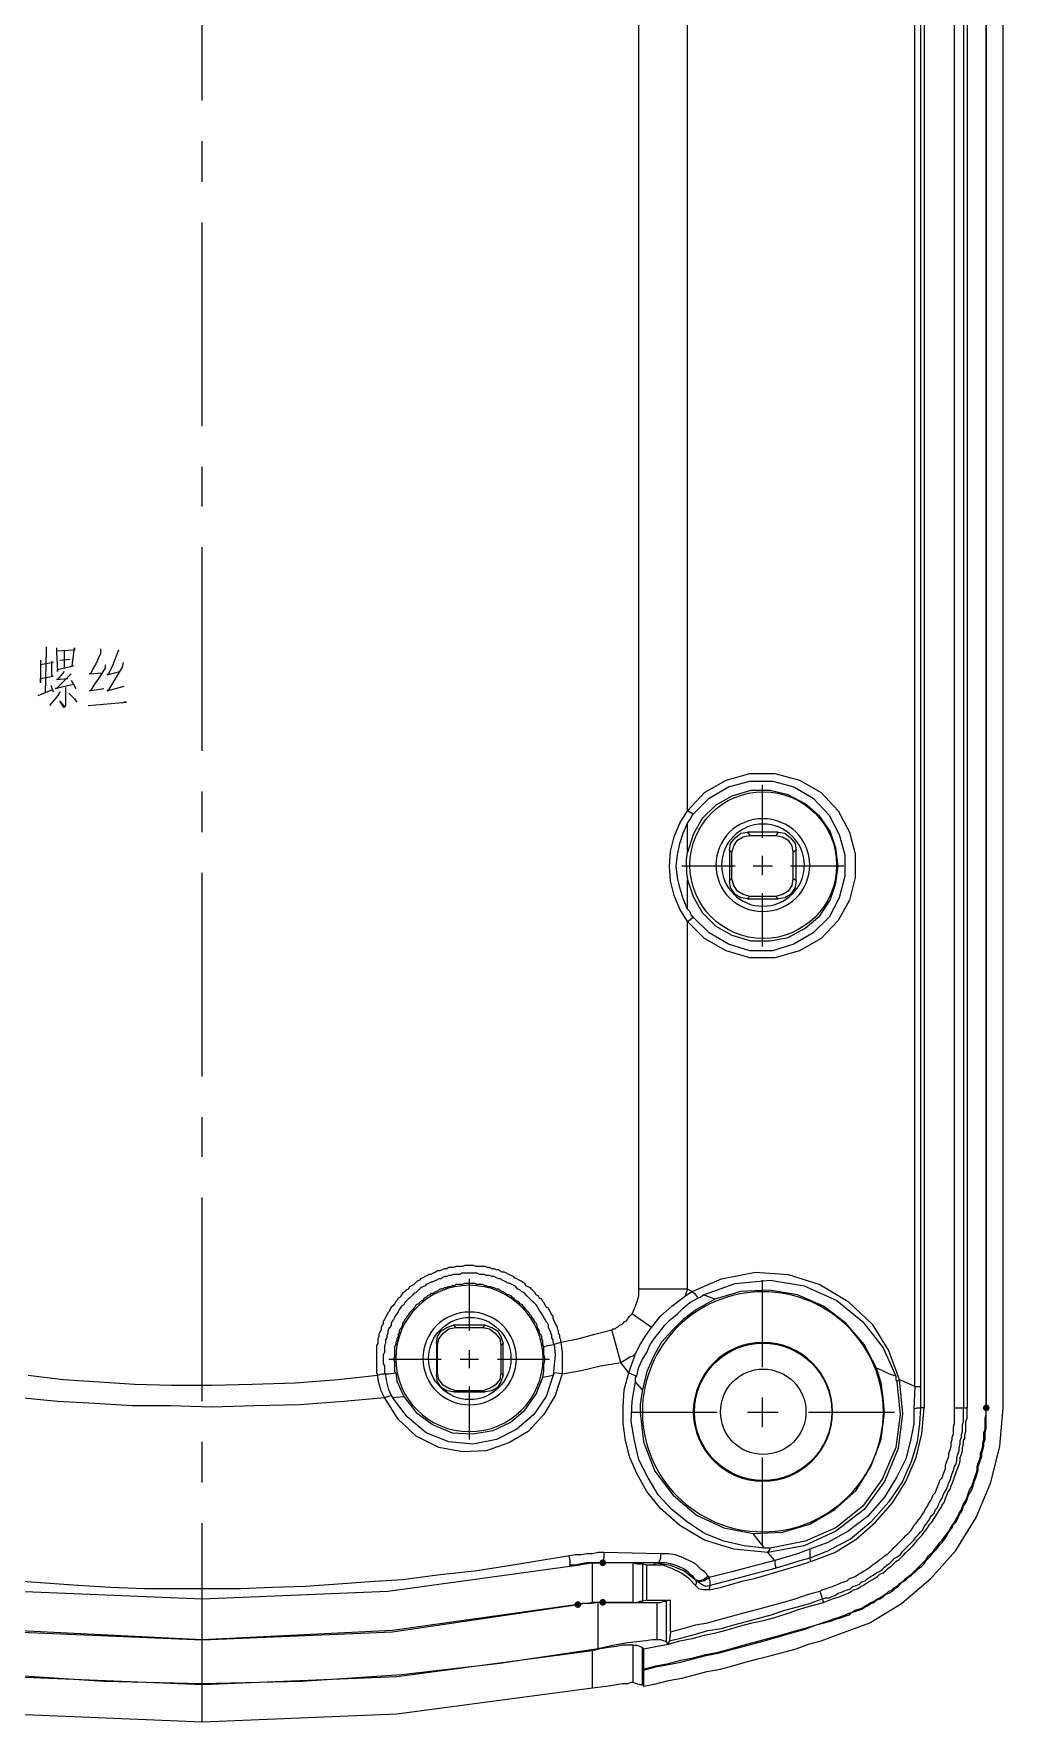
# Model space of a CAD drawing. Header units: millimetres. Extents: x 9 to 367, y 9 to 251.
# Drawn here: x 328.8 to 365.1, y 105.3 to 168.5 of the extents above; entities that cross this region are included whole.
import ezdxf

# ---------------------------------------------------------------- set-up
doc = ezdxf.new("R2010")
doc.units = ezdxf.units.MM
doc.layers.add('图层 1', color=7, linetype='Continuous')

msp = doc.modelspace()

# ---------------------------------------------------------------- hatches: boundary and pattern name
at = {"layer": '图层 1'}
h = msp.add_hatch(color=7, dxfattribs=at)
edge = h.paths.add_edge_path()
edge.add_arc((364.490071, 117.051596), 0.12506, 0, 360)
h = msp.add_hatch(color=7, dxfattribs=at)
edge = h.paths.add_edge_path()
edge.add_arc((350.138824, 111.252141), 0.12506, 0, 360)
h = msp.add_hatch(color=7, dxfattribs=at)
edge = h.paths.add_edge_path()
edge.add_arc((349.207631, 109.685631), 0.12506, 0, 360)
h = msp.add_hatch(color=7, dxfattribs=at)
edge = h.paths.add_edge_path()
edge.add_arc((350.138824, 109.770404), 0.12506, 0, 360)

# ---------------------------------------------------------------- linework, layer by layer
at = {"layer": '图层 1', "color": 7, "lineweight": 25}
for points in [[(362.161526, 222.503894), (362.161526, 117.051561)], [(363.304596, 117.051596), (363.304596, 222.503929)], [(363.643263, 222.503894), (363.643263, 117.051561)], [(363.770404, 222.503894), (363.770404, 117.051561)], [(364.490071, 117.051596), (364.490071, 222.503929)], [(364.490071, 222.503894), (364.490071, 117.051561)], [(365.125, 117.051596), (365.125, 222.503929)], [(361.822859, 117.856035), (361.822859, 221.742035)], [(362.034737, 221.742035), (362.034737, 117.856035)], [(351.493808, 121.496808), (351.493808, 218.059141)], [(353.313824, 139.403737), (353.313824, 200.152071)], [(353.313824, 139.403737), (353.949176, 140.081071), (354.753157, 140.546737), (355.64251, 140.800737), (356.57349, 140.800737), (357.505176, 140.546737), (358.309157, 140.081071), (358.944157, 139.403737), (359.36749, 138.599404), (359.57951, 137.795071), (359.57951, 136.906071), (359.36749, 136.059404), (358.944157, 135.297404), (358.309157, 134.620071)], [(353.525702, 139.276596), (354.118369, 139.869263), (354.838035, 140.292596), (355.642369, 140.504263), (356.488682, 140.504263), (357.293369, 140.292596), (358.013035, 139.869263), (358.605349, 139.234263), (358.986349, 138.514596), (359.198369, 137.752596), (359.198369, 136.948263), (358.986349, 136.143929), (358.605349, 135.424263), (358.013035, 134.831596)], [(358.944157, 137.329263), (358.859843, 138.006596), (358.647824, 138.641596), (358.266824, 139.191929), (357.716843, 139.657596), (357.081843, 139.996263), (356.40451, 140.165596), (355.684843, 140.165596), (354.965176, 139.953929), (354.372157, 139.615263), (353.86451, 139.107263), (353.525843, 138.514596), (353.313824, 137.837263)], [(353.313824, 135.254965), (353.01749, 135.720631), (352.806176, 136.228631), (352.678824, 136.778965), (352.63649, 137.329298), (352.678824, 137.879631), (352.806176, 138.429965), (353.01749, 138.937965), (353.313824, 139.403631)], [(353.525702, 139.276596), (353.313682, 139.403596)], [(353.313824, 138.937929), (353.39849, 139.064929), (353.440824, 139.149596), (353.525843, 139.276596)], [(353.313824, 135.720561), (353.144843, 136.101561), (353.01749, 136.524894), (352.932824, 136.905894), (352.890843, 137.329227), (352.932824, 137.752561), (353.01749, 138.175894), (353.144843, 138.556894), (353.313824, 138.937894)], [(353.313824, 137.837227), (353.313824, 138.937894)], [(354.880333, 137.922), (354.922667, 138.176), (355.092, 138.387667), (355.303667, 138.557), (355.557667, 138.599333)], [(354.965071, 137.837227), (355.049384, 138.091228), (355.176737, 138.302894), (355.388404, 138.429894), (355.642404, 138.472228)], [(355.557631, 138.599298), (355.642298, 138.472298)], [(356.700702, 138.599298), (355.557702, 138.599298)], [(355.642369, 138.472333), (356.616035, 138.472333)], [(356.615965, 138.472333), (356.869965, 138.43), (357.081631, 138.303), (357.208631, 138.091333), (357.250965, 137.837333)], [(356.700702, 138.599298), (356.616035, 138.472298)], [(356.700702, 138.599298), (356.954702, 138.556965), (357.166016, 138.387631), (357.335702, 138.175965), (357.378035, 137.921965)], [(353.271808, 137.329263), (353.271808, 137.583263), (353.313788, 137.837263)], [(354.880333, 137.922), (354.880333, 136.779)], [(354.880333, 137.922), (354.965, 137.837333)], [(354.965071, 136.863667), (354.965071, 137.837333)], [(357.250894, 137.837227), (357.250894, 136.863561)], [(357.378, 137.922), (357.251, 137.837333)], [(357.378, 136.778894), (357.378, 137.921894)], [(353.271808, 137.329263), (353.271808, 137.075263), (353.313788, 136.821263)], [(353.313824, 136.821263), (353.525843, 136.186263), (353.86451, 135.593596), (354.372157, 135.085596), (354.965176, 134.746929), (355.684843, 134.535263), (356.40451, 134.535263), (357.081843, 134.662263), (357.71649, 135.000929), (358.266824, 135.466596), (358.647824, 136.059263), (358.859843, 136.694263), (358.944157, 137.329263)], [(353.313824, 135.720561), (353.313824, 136.821227)], [(355.557631, 136.101596), (355.303631, 136.143929), (355.091965, 136.270929), (354.922631, 136.524929), (354.880298, 136.778929)], [(354.880333, 136.778894), (354.965, 136.863561)], [(355.642369, 136.186333), (355.388369, 136.271), (355.176702, 136.398), (355.049349, 136.609667), (354.965035, 136.863667)], [(357.250894, 136.863667), (357.208561, 136.609667), (357.081914, 136.398), (356.869894, 136.271), (356.615894, 136.186333)], [(357.378, 136.778894), (357.335667, 136.524894), (357.165981, 136.270894), (356.954667, 136.143894), (356.700667, 136.101561)], [(357.378, 136.778894), (357.251, 136.863561)], [(355.557631, 136.101596), (355.642298, 136.186263)], [(355.557631, 136.101596), (356.700631, 136.101596)], [(356.615965, 136.186333), (355.642298, 136.186333)], [(356.700702, 136.101596), (356.616035, 136.186263)], [(353.525702, 135.424298), (353.441035, 135.508965), (353.398702, 135.635965), (353.313682, 135.720631)], [(353.313824, 135.254965), (353.525843, 135.424298)], [(358.012929, 134.831737), (357.293263, 134.408404), (356.488929, 134.154404), (355.642263, 134.154404), (354.837929, 134.408404), (354.118263, 134.831737), (353.525596, 135.424404)], [(353.313824, 121.496808), (353.313824, 135.255141)], [(358.309227, 134.620035), (357.505247, 134.154369), (356.573561, 133.900369), (355.642227, 133.900369), (354.753227, 134.154369), (353.949247, 134.620035), (353.313894, 135.255035)], [(348.572702, 119.506929), (348.572702, 119.591596), (348.530369, 119.676263), (348.530369, 119.761282), (348.488035, 119.845596), (348.488035, 119.930263), (348.445702, 120.014929), (348.445702, 120.057616), (348.403369, 120.141929), (348.360683, 120.226596), (348.318702, 120.311263), (348.276369, 120.396282), (348.276369, 120.480596), (348.234035, 120.522929), (348.191702, 120.607596), (348.149369, 120.692263), (348.107035, 120.777282), (348.022016, 120.819616), (347.980035, 120.903929), (347.937702, 120.988596), (347.895369, 121.030929), (347.853035, 121.115949), (347.768369, 121.158282), (347.726035, 121.242596), (347.641016, 121.284929), (347.599035, 121.369596), (347.556702, 121.411929), (347.472035, 121.496949), (347.429702, 121.538929), (347.345035, 121.581263), (347.260369, 121.623596), (347.218035, 121.708263), (347.133369, 121.750596), (347.091035, 121.792929), (347.006369, 121.835616), (346.921702, 121.877949), (346.837035, 121.919929), (346.794702, 121.962263), (346.710035, 122.004596), (346.625016, 122.046929), (346.540702, 122.089263), (346.456035, 122.131596), (346.371369, 122.131596), (346.286702, 122.174282), (346.244016, 122.216616), (346.159702, 122.216616), (346.075035, 122.258596), (345.990369, 122.258596), (345.905349, 122.300929), (345.821035, 122.300929), (345.736369, 122.343263), (345.651702, 122.343263), (345.566683, 122.343263), (345.482369, 122.343263), (345.397702, 122.343263), (345.313035, 122.385596), (345.228369, 122.385596), (345.143702, 122.385596), (345.059035, 122.385596), (344.974369, 122.385596), (344.889702, 122.343263), (344.805035, 122.343263), (344.720369, 122.343263), (344.635702, 122.343263), (344.551035, 122.300929), (344.466016, 122.300929), (344.381702, 122.300929), (344.297035, 122.258596), (344.212369, 122.258596), (344.127349, 122.216616), (344.043035, 122.174282), (343.958369, 122.174282), (343.873702, 122.131596), (343.788682, 122.089263), (343.704369, 122.046929), (343.619702, 122.046929), (343.577369, 122.004596), (343.492702, 121.962263), (343.407682, 121.919929), (343.323369, 121.877949), (343.281035, 121.835616), (343.196369, 121.792929), (343.111702, 121.708263), (343.069016, 121.665929), (342.984702, 121.623596), (342.900035, 121.581263), (342.857702, 121.496949), (342.773035, 121.454616), (342.730349, 121.411929), (342.646035, 121.327263), (342.603702, 121.284929), (342.561369, 121.200263), (342.476702, 121.158282), (342.434369, 121.073263), (342.391683, 121.030929), (342.349349, 120.946263), (342.265035, 120.861596), (342.222702, 120.819616), (342.180369, 120.734596), (342.138035, 120.649929), (342.095702, 120.607596), (342.053369, 120.522929), (342.010682, 120.438616), (341.968702, 120.353596), (341.926369, 120.268929), (341.926369, 120.184263), (341.884035, 120.141929), (341.841702, 120.057616), (341.841702, 119.972596), (341.799369, 119.887929), (341.757035, 119.803263), (341.757035, 119.718949), (341.714702, 119.633929), (341.714702, 119.549263), (341.714702, 119.464596), (341.672016, 119.380282), (341.672016, 119.295263), (341.672016, 119.210596), (341.672016, 119.125929), (341.672016, 119.041616), (341.672016, 118.956596), (341.672016, 118.871929), (341.672016, 118.787263), (341.672016, 118.702949), (341.672016, 118.617929), (341.672016, 118.533263), (341.672016, 118.448596), (341.672016, 118.363929), (341.714702, 118.279616)], [(348.318808, 119.422157), (348.276474, 119.506824), (348.276474, 119.59149), (348.234141, 119.67651), (348.234141, 119.761176), (348.191808, 119.84549), (348.191808, 119.887824), (348.149474, 119.972843), (348.106788, 120.05751), (348.106788, 120.141824), (348.064455, 120.22649), (348.022122, 120.268824), (347.980141, 120.353843), (347.937808, 120.43851), (347.895474, 120.522824), (347.853141, 120.565157), (347.810808, 120.649824), (347.768122, 120.69251), (347.725788, 120.777176), (347.683455, 120.86149), (347.641122, 120.903824), (347.556808, 120.98849), (347.514474, 121.031176), (347.472141, 121.07351), (347.387122, 121.158176), (347.344788, 121.200157), (347.302455, 121.24249), (347.218141, 121.327157), (347.175808, 121.369843), (347.091141, 121.412176), (347.048455, 121.45451), (346.963788, 121.496843), (346.879474, 121.581157), (346.837141, 121.62349), (346.752474, 121.665824), (346.667455, 121.708157), (346.625122, 121.708157), (346.540808, 121.750843), (346.456141, 121.793176), (346.371122, 121.83551), (346.328788, 121.877843), (346.244122, 121.877843), (346.159808, 121.919824), (346.075141, 121.962157), (345.990122, 121.962157), (345.905455, 122.00449), (345.863474, 122.00449), (345.778808, 122.00449), (345.694141, 122.046824), (345.609122, 122.046824), (345.524455, 122.046824), (345.440141, 122.08951), (345.355474, 122.08951), (345.270455, 122.08951), (345.185788, 122.08951), (345.101474, 122.08951), (345.016808, 122.08951), (344.931788, 122.08951), (344.847122, 122.08951), (344.805141, 122.046824), (344.720474, 122.046824), (344.635808, 122.046824), (344.550788, 122.046824), (344.466122, 122.00449), (344.381808, 122.00449), (344.297141, 121.962157), (344.212122, 121.962157), (344.127455, 121.919824), (344.085474, 121.877843), (344.000808, 121.877843), (343.916141, 121.83551), (343.831122, 121.793176), (343.746808, 121.750843), (343.704474, 121.750843), (343.619808, 121.708157), (343.534788, 121.665824), (343.492455, 121.62349), (343.407788, 121.581157), (343.323474, 121.538824), (343.281141, 121.496843), (343.196122, 121.412176), (343.153788, 121.369843), (343.069122, 121.327157), (343.027141, 121.284824), (342.942474, 121.200157), (342.900141, 121.158176), (342.857808, 121.115843), (342.772788, 121.031176), (342.730455, 120.98849), (342.688474, 120.903824), (342.603808, 120.86149), (342.561474, 120.777176), (342.519141, 120.734843), (342.476455, 120.649824), (342.434122, 120.565157), (342.391788, 120.522824), (342.349455, 120.43851), (342.307474, 120.353843), (342.265141, 120.31151), (342.222808, 120.22649), (342.222808, 120.141824), (342.180474, 120.05751), (342.137788, 120.015176), (342.095455, 119.930157), (342.095455, 119.84549), (342.053122, 119.761176), (342.053122, 119.67651), (342.010788, 119.59149), (342.010788, 119.506824), (342.010788, 119.46449), (341.968808, 119.380176), (341.968808, 119.29551), (341.968808, 119.21049), (341.968808, 119.125824), (341.926474, 119.04151), (341.926474, 118.956843), (341.926474, 118.871824), (341.926474, 118.787157), (341.926474, 118.702843), (341.968808, 118.618176), (341.968808, 118.533157), (341.968808, 118.44849), (341.968808, 118.363824), (342.010788, 118.321843)], [(353.483333, 121.412071), (354.584, 121.877737), (355.854, 122.131737), (357.081667, 122.047071), (358.267, 121.666071), (359.325333, 121.031071), (360.214333, 120.184404), (360.849333, 119.168404), (361.230333, 118.110071)], [(347.937772, 119.337773), (347.895439, 119.422086), (347.895439, 119.506753), (347.895439, 119.549439), (347.853106, 119.634106), (347.853106, 119.718773), (347.810772, 119.803086), (347.768439, 119.84542), (347.768439, 119.930439), (347.725753, 120.015106), (347.68342, 120.057439), (347.68342, 120.141753), (347.641086, 120.226772), (347.599106, 120.269106), (347.556772, 120.353772), (347.514439, 120.396106), (347.472106, 120.48042), (347.429772, 120.522753), (347.387086, 120.607773), (347.344753, 120.650106), (347.260439, 120.734772), (347.218106, 120.777106), (347.175772, 120.819439), (347.133439, 120.903753), (347.04842, 120.946439), (347.006086, 120.988773), (346.963753, 121.031106), (346.879439, 121.073439), (346.837106, 121.115772), (346.752439, 121.200086), (346.710106, 121.24242), (346.625086, 121.285106), (346.582753, 121.285106), (346.498439, 121.327439), (346.456106, 121.369772), (346.371439, 121.412106), (346.28642, 121.454439), (346.244086, 121.496772), (346.159772, 121.496772), (346.075106, 121.538753), (346.032772, 121.538753), (345.947753, 121.581086), (345.863439, 121.581086), (345.778772, 121.62342), (345.736439, 121.62342), (345.651772, 121.666106), (345.566753, 121.666106), (345.482439, 121.666106), (345.397772, 121.666106), (345.355439, 121.708439), (345.27042, 121.708439), (345.185753, 121.708439), (345.101439, 121.708439), (345.016773, 121.708439), (344.974439, 121.708439), (344.88942, 121.666106), (344.805106, 121.666106), (344.720439, 121.666106), (344.635772, 121.666106), (344.593439, 121.62342), (344.50842, 121.62342), (344.424106, 121.581086), (344.339439, 121.581086), (344.297106, 121.538753), (344.212086, 121.538753), (344.12742, 121.496772), (344.043106, 121.496772), (344.000772, 121.454439), (343.916106, 121.412106), (343.831086, 121.369772), (343.788753, 121.327439), (343.704439, 121.327439), (343.662106, 121.285106), (343.577439, 121.24242), (343.535106, 121.200086), (343.450086, 121.158106), (343.407753, 121.073439), (343.323439, 121.031106), (343.281106, 120.988773), (343.238772, 120.946439), (343.153753, 120.903753), (343.11142, 120.819439), (343.069086, 120.777106), (343.027106, 120.734772), (342.942439, 120.650106), (342.900106, 120.607773), (342.857772, 120.522753), (342.815086, 120.48042), (342.772753, 120.396106), (342.73042, 120.353772), (342.688439, 120.269106), (342.646106, 120.226772), (342.646106, 120.141753), (342.603772, 120.057439), (342.561439, 120.015106), (342.519106, 119.930439), (342.519106, 119.84542), (342.476772, 119.803086), (342.476772, 119.718773), (342.434086, 119.634106), (342.434086, 119.549439), (342.391753, 119.506753), (342.391753, 119.422086), (342.34942, 119.337773), (342.34942, 119.253106), (342.34942, 119.210772), (342.34942, 119.125753), (342.34942, 119.041439), (342.34942, 118.956773), (342.307439, 118.872106), (342.34942, 118.787086), (342.34942, 118.744753), (342.34942, 118.660439), (342.34942, 118.575773), (342.34942, 118.491106), (342.34942, 118.406086), (342.391753, 118.363753)], [(351.239526, 120.565263), (351.281859, 120.649929), (351.324192, 120.777282), (351.366526, 120.861596), (351.408859, 120.988596), (351.451545, 121.115949), (351.493878, 121.242596), (351.493878, 121.369596), (351.493878, 121.496949)], [(353.313824, 121.496808), (351.493843, 121.496808)], [(353.229439, 121.242561), (353.271773, 121.369561), (353.313753, 121.496914)], [(353.229439, 121.242561), (353.356086, 121.327227), (353.483439, 121.411894)], [(353.483333, 121.412071), (353.314, 121.496737)], [(353.483333, 121.412071), (353.568, 121.327404), (353.652314, 121.242737), (353.695, 121.158071)], [(353.906737, 121.284929), (355.091718, 121.708263), (356.404404, 121.835616), (357.674404, 121.623596), (358.902071, 121.073263), (359.875737, 120.268929), (360.637737, 119.295263), (361.103051, 118.236929)], [(360.383526, 118.533333), (359.918212, 119.422333), (359.240878, 120.226667), (358.393859, 120.861667), (357.420545, 121.285), (356.362212, 121.454333), (355.303878, 121.412), (354.330212, 121.115667)], [(351.409035, 118.237071), (351.493702, 118.575737), (351.620702, 118.872071), (351.790035, 119.126071), (351.916682, 119.422051), (352.086369, 119.676404), (352.298035, 119.930404), (352.467369, 120.141718), (352.679035, 120.353737), (352.932682, 120.565404), (353.144702, 120.777071), (353.398702, 120.988737), (353.694683, 121.158071)], [(354.330141, 121.115772), (353.652455, 120.734772), (353.144808, 120.353772), (352.721122, 119.930439), (352.340122, 119.506753), (352.044141, 118.999106), (351.790141, 118.406086), (351.620455, 117.728753)], [(351.959228, 120.057439), (352.297894, 120.48042), (352.721227, 120.86142), (353.22958, 121.24242)], [(353.694859, 121.158141), (353.779526, 121.200122), (353.864192, 121.242455), (353.906878, 121.284788)], [(354.330141, 121.115772), (353.906808, 121.284753)], [(343.915965, 119.464526), (343.958298, 119.718878), (344.085298, 119.930192), (344.296965, 120.057545), (344.550965, 120.141859)], [(344.550894, 120.141859), (344.635561, 120.057545)], [(345.736333, 120.141859), (344.551, 120.141859)], [(345.736333, 120.141859), (345.651667, 120.057545)], [(345.736333, 120.141859), (345.990333, 120.057545), (346.202, 119.930192), (346.329, 119.718878), (346.413667, 119.464526)], [(350.47749, 119.972702), (350.519824, 120.015035), (350.60449, 120.015035), (350.646824, 120.057369), (350.731843, 120.099702), (350.774176, 120.141683), (350.85849, 120.184369), (350.900824, 120.226702), (350.943157, 120.269035), (351.028176, 120.311369), (351.07051, 120.396035), (351.155176, 120.480349), (351.23949, 120.565369)], [(351.959228, 120.057439), (351.239561, 120.565086)], [(343.915965, 119.464526), (343.915965, 118.279545)], [(343.915965, 119.464526), (343.958298, 119.380212)], [(343.958333, 119.380141), (344.000667, 119.634141), (344.17, 119.845455), (344.381667, 120.015141), (344.635667, 120.057474)], [(344.635631, 120.057439), (345.651631, 120.057439)], [(345.651596, 120.057439), (345.905596, 120.015106), (346.117263, 119.84542), (346.286596, 119.634106), (346.328929, 119.380106)], [(346.413667, 119.464526), (346.329, 119.380212)], [(346.413667, 118.279439), (346.413667, 119.46442)], [(348.318808, 119.422157), (348.403122, 119.46449)], [(348.403192, 119.464526), (348.572526, 119.506859)], [(348.572702, 119.506929), (349.207702, 119.633929), (349.842702, 119.803263), (350.477349, 119.972596)], [(348.572702, 119.506929), (348.615035, 119.125929), (348.615035, 118.702949), (348.615035, 118.321949)], [(350.816157, 118.744859), (350.47749, 119.972526)], [(351.366667, 119.083526), (351.535647, 119.422192), (351.747667, 119.761212), (351.959333, 120.057545)], [(343.958333, 118.363824), (343.958333, 119.380176)], [(346.328894, 119.380141), (346.328894, 118.363788)], [(347.895404, 118.194667), (347.937737, 118.406333), (347.937737, 118.660333), (347.980071, 118.872)], [(347.937772, 119.337773), (348.06442, 119.380106), (348.318772, 119.422086)], [(347.980141, 118.872), (347.937808, 119.041333), (347.937808, 119.168333), (347.937808, 119.337667)], [(348.318808, 119.422157), (348.360788, 119.04151), (348.318808, 118.66051), (348.276474, 118.27951)], [(350.816157, 118.744859), (350.943157, 118.829526), (351.155176, 118.956878)], [(351.112772, 118.363824), (351.197086, 118.618176), (351.281753, 118.82949), (351.366772, 119.08349)], [(351.155141, 118.956737), (351.281788, 118.999071), (351.366808, 119.083384)], [(328.633526, 118.279439), (329.946212, 118.110106), (331.300878, 118.025086), (332.612859, 117.940773), (334.009859, 117.898439), (335.491526, 117.898439), (337.015878, 117.940773), (338.624192, 117.983106), (340.232859, 118.110106), (341.714526, 118.279439)], [(341.968808, 117.432631), (341.841808, 117.686631), (341.756788, 117.983318), (341.714455, 118.279298)], [(341.714526, 118.279439), (341.883859, 118.321773), (342.010859, 118.321773)], [(348.615071, 118.321808), (348.360718, 117.517474), (347.937737, 116.797808), (347.344718, 116.162808), (346.625051, 115.739474), (345.778737, 115.443141), (344.889384, 115.400808), (344.000737, 115.569788), (343.154071, 115.993122), (342.476737, 116.628122), (341.968737, 117.432455)], [(342.265071, 117.432631), (342.138071, 117.728965), (342.053051, 118.025298), (342.010718, 118.321984)], [(342.010824, 118.321808), (342.137824, 118.321808), (342.391824, 118.363788)], [(348.276404, 118.279439), (348.022051, 117.475106), (347.556737, 116.797773), (346.921737, 116.247086), (346.159737, 115.866439), (345.270384, 115.697106), (344.381737, 115.781772), (343.535071, 116.120439), (342.815404, 116.713106), (342.265071, 117.432773)], [(342.391859, 118.363824), (342.434192, 118.06749), (342.561192, 117.771157), (342.688545, 117.474824)], [(342.688474, 117.475), (343.153788, 116.882333), (343.788788, 116.416667), (344.508455, 116.120333), (345.270455, 116.078), (346.032455, 116.205), (346.667455, 116.501333), (347.218141, 116.967), (347.641122, 117.559667), (347.895474, 118.194667)], [(344.550894, 117.64451), (344.296894, 117.68649), (344.08558, 117.81349), (343.958228, 118.025157), (343.915894, 118.27951)], [(343.915965, 118.279439), (343.958298, 118.363753)], [(344.635631, 117.686526), (344.381631, 117.771192), (344.169965, 117.898545), (344.000631, 118.109859), (343.958298, 118.363859)], [(346.328894, 118.363824), (346.286561, 118.109824), (346.117227, 117.89851), (345.905561, 117.771157), (345.651561, 117.68649)], [(346.413667, 118.279439), (346.329, 118.025086), (346.202, 117.813773), (345.990333, 117.68642), (345.736333, 117.644439)], [(346.413667, 118.279439), (346.329, 118.363753)], [(347.895404, 118.194667), (348.276404, 118.279333)], [(348.615071, 118.321808), (348.318737, 118.363788), (348.276404, 118.279474)], [(348.615071, 118.321808), (349.334737, 118.448455), (350.054404, 118.618141), (350.816051, 118.744788)], [(351.112772, 118.363824), (350.816086, 118.744824)], [(356.319667, 111.633141), (355.049314, 111.759788), (353.949, 112.098455), (353.017667, 112.649141), (352.298, 113.284141), (351.79, 113.918788), (351.409, 114.596122), (351.155, 115.188788), (350.985667, 115.824141), (350.901, 116.459141), (350.901, 117.093788), (350.943333, 117.728788), (351.112667, 118.363788)], [(351.112772, 118.363824), (351.197086, 118.321843), (351.409106, 118.237176)], [(351.366667, 118.025192), (351.366667, 118.109859), (351.366667, 118.194526), (351.409, 118.237212)], [(360.680141, 116.882439), (360.637808, 117.432772), (360.553141, 117.983106), (360.383455, 118.533439)], [(361.103192, 118.237071), (360.849192, 118.321737), (360.595545, 118.448737), (360.383526, 118.533404)], [(361.103192, 118.237071), (361.103192, 118.152404), (361.103192, 118.110071), (361.145526, 118.025051)], [(344.550894, 117.64451), (344.635561, 117.68649)], [(344.550894, 117.64451), (345.736227, 117.64451)], [(345.651596, 117.686526), (344.635596, 117.686526)], [(345.736333, 117.64451), (345.651667, 117.68649)], [(356.192561, 111.802298), (355.430561, 111.886965), (354.668914, 112.056298), (353.949247, 112.352984), (353.313894, 112.775965), (352.721227, 113.241631), (352.21358, 113.791965), (351.83258, 114.426965), (351.493914, 115.104298), (351.324228, 115.823965), (351.197228, 116.543631), (351.239561, 117.305631), (351.366561, 118.025298)], [(351.620561, 117.728894), (351.366561, 118.025227)], [(351.620561, 117.728894), (351.578227, 117.432561), (351.535894, 117.178561), (351.535894, 116.88258)], [(361.230333, 118.109929), (361.357333, 116.839929), (361.188, 115.527949), (360.68, 114.299929), (359.918, 113.241596), (358.859667, 112.437263), (357.674333, 111.886929), (356.319667, 111.633282)], [(361.145561, 118.025192), (361.272561, 116.797878), (361.103227, 115.569859), (360.595227, 114.384878), (359.875561, 113.368878), (358.859914, 112.564545), (357.716561, 112.056192), (356.40458, 111.802192)], [(361.230333, 118.109929), (361.145667, 118.025263)], [(361.822859, 117.856035), (361.230192, 118.110035)], [(361.822859, 117.856035), (361.780526, 117.009369)], [(361.822859, 117.856035), (362.034878, 117.856035)], [(362.034737, 117.856035), (362.034737, 117.051702)], [(328.337227, 117.432631), (329.734227, 117.305631), (331.131227, 117.220965), (332.528227, 117.136298), (333.967561, 117.136298), (335.491561, 117.093965), (337.100227, 117.136298), (338.793914, 117.178631), (340.444561, 117.305631), (341.968914, 117.432631)], [(341.968808, 117.432631), (342.222808, 117.517298), (342.265141, 117.432631)], [(342.265071, 117.432631), (342.688404, 117.474965)], [(361.78049, 117.009228), (361.78049, 116.458894), (361.653843, 115.824247), (361.484157, 115.146914), (361.14549, 114.46958), (360.680176, 113.70758), (360.044824, 112.987914), (359.325157, 112.437228), (358.56351, 112.013894), (357.885824, 111.759894)], [(357.928192, 111.29451), (358.817545, 111.633176), (359.621878, 112.140824), (360.341192, 112.775824), (360.976545, 113.49549), (361.484192, 114.300176), (361.865192, 115.188824), (362.076859, 116.078176), (362.161526, 117.05149)], [(358.266859, 110.193808), (358.351526, 110.236141), (358.478878, 110.278122), (358.605526, 110.320455), (358.732526, 110.362788), (358.817545, 110.405474), (358.944192, 110.447808), (359.028859, 110.490141), (359.156212, 110.532474), (359.282859, 110.574808), (359.367526, 110.659122), (359.494526, 110.701455), (359.579545, 110.744141), (359.706192, 110.828808), (359.790859, 110.871141), (359.918212, 110.955455), (360.002526, 110.997788), (360.129526, 111.082808), (360.214545, 111.167474), (360.299212, 111.209808), (360.425859, 111.294474), (360.510526, 111.378788), (360.595545, 111.421122), (360.680212, 111.506141), (360.806859, 111.590808), (360.891526, 111.675122), (360.976545, 111.759788), (361.060859, 111.844808), (361.145526, 111.929474), (361.230192, 112.013788), (361.315212, 112.098455), (361.399526, 112.183474), (361.484192, 112.268141), (361.568859, 112.352808), (361.653878, 112.437122), (361.738545, 112.564474), (361.780526, 112.649141), (361.865192, 112.733455), (361.949859, 112.860808), (362.034878, 112.945474), (362.076859, 113.030141), (362.161526, 113.156788), (362.203859, 113.241808), (362.288526, 113.368808), (362.331212, 113.453122), (362.415878, 113.580474), (362.457859, 113.665141), (362.500192, 113.791788), (362.584859, 113.876455), (362.627192, 114.003808), (362.669526, 114.088474), (362.712212, 114.215122), (362.754545, 114.342474), (362.838859, 114.427141), (362.881192, 114.553788), (362.923526, 114.681141), (362.965859, 114.765808), (362.965859, 114.892455), (363.008192, 115.019808), (363.050878, 115.146808), (363.093212, 115.231122), (363.093212, 115.358474), (363.135192, 115.485474), (363.177526, 115.612122), (363.177526, 115.739474), (363.219859, 115.866474), (363.219859, 115.950788), (363.262192, 116.078141), (363.262192, 116.205141), (363.262192, 116.331788), (363.304526, 116.459141), (363.304526, 116.586141), (363.304526, 116.712788), (363.304526, 116.797808), (363.304526, 116.924808), (363.304526, 117.051455)], [(358.351596, 109.897157), (358.478596, 109.93949), (358.605596, 109.93949), (358.690263, 109.981824), (358.817263, 110.024157), (358.944263, 110.109176), (359.071263, 110.15151), (359.155929, 110.193843), (359.282929, 110.236176), (359.409929, 110.278157), (359.494596, 110.362824), (359.621949, 110.405157), (359.748596, 110.447843), (359.833263, 110.53251), (359.960616, 110.574843), (360.044929, 110.659157), (360.171929, 110.743824), (360.256596, 110.78651), (360.383596, 110.871176), (360.468263, 110.91351), (360.595263, 110.997824), (360.680282, 111.08249), (360.764596, 111.16751), (360.891596, 111.252176), (360.976263, 111.33649), (361.060929, 111.421157), (361.145596, 111.46349), (361.272596, 111.54851), (361.357616, 111.675157), (361.441929, 111.759824), (361.526596, 111.844843), (361.611263, 111.92951), (361.695929, 112.013824), (361.780596, 112.09849), (361.865263, 112.225843), (361.949929, 112.31051), (362.034596, 112.394824), (362.119263, 112.47949), (362.161596, 112.606843), (362.246263, 112.69151), (362.330929, 112.818157), (362.373263, 112.903176), (362.457929, 113.030176), (362.542596, 113.11449), (362.584929, 113.24149), (362.669596, 113.32651), (362.711929, 113.453157), (362.754263, 113.537824), (362.838929, 113.665176), (362.881263, 113.791824), (362.923596, 113.87649), (363.008263, 114.003843), (363.050596, 114.13049), (363.092929, 114.25749), (363.135263, 114.34251), (363.177596, 114.46951), (363.219929, 114.596157), (363.262263, 114.72351), (363.304596, 114.850157), (363.346929, 114.934824), (363.389263, 115.062176), (363.389263, 115.188824), (363.431596, 115.315824), (363.474282, 115.443176), (363.474282, 115.569824), (363.516263, 115.696824), (363.516263, 115.824176), (363.558596, 115.950824), (363.558596, 116.03549), (363.600929, 116.162843), (363.600929, 116.28949), (363.600929, 116.41649), (363.643263, 116.543843), (363.643263, 116.67049), (363.643263, 116.797843), (363.643263, 116.924843), (363.643263, 117.05149)], [(358.393965, 109.770404), (358.520965, 109.812737), (358.605631, 109.855071), (358.732631, 109.897051), (358.859631, 109.939384), (358.986631, 109.982071), (359.113631, 110.024404), (359.198298, 110.066737), (359.325298, 110.109071), (359.452298, 110.193737), (359.536965, 110.236071), (359.663965, 110.278051), (359.790965, 110.363071), (359.875631, 110.405404), (360.002631, 110.490071), (360.087298, 110.532404), (360.214298, 110.616718), (360.298965, 110.659404), (360.425965, 110.744071), (360.510631, 110.828737), (360.637631, 110.871071), (360.722298, 110.955384), (360.806965, 111.040404), (360.933965, 111.125071), (361.018631, 111.209737), (361.103298, 111.294404), (361.230298, 111.379071), (361.314965, 111.463737), (361.399631, 111.548404), (361.484298, 111.633071), (361.568965, 111.717737), (361.653631, 111.802404), (361.738298, 111.887071), (361.822965, 111.971737), (361.907631, 112.098737), (361.992298, 112.183404), (362.076612, 112.268071), (362.161631, 112.394718), (362.246298, 112.479737), (362.288631, 112.564404), (362.373298, 112.691404), (362.457965, 112.776071), (362.542631, 112.903071), (362.584965, 112.987737), (362.669631, 113.114384), (362.711965, 113.199404), (362.796631, 113.326404), (362.838965, 113.411071), (362.923631, 113.538071), (362.965965, 113.665071), (363.008298, 113.749737), (363.050631, 113.876737), (363.134945, 114.003737), (363.177631, 114.130384), (363.219965, 114.215404), (363.262298, 114.342404), (363.304631, 114.469404), (363.346965, 114.596404), (363.389298, 114.723404), (363.431631, 114.808071), (363.473965, 114.935071), (363.516298, 115.062071), (363.516298, 115.188718), (363.558631, 115.316071), (363.600965, 115.443071), (363.600965, 115.569718), (363.643298, 115.697071), (363.643298, 115.824071), (363.685631, 115.908384), (363.685631, 116.035737), (363.727965, 116.162737), (363.727965, 116.289384), (363.727965, 116.416737), (363.727965, 116.543737), (363.770298, 116.670737), (363.770298, 116.797737), (363.770298, 116.924737), (363.770298, 117.051737)], [(362.034737, 117.051596), (361.992404, 116.458929), (361.907737, 115.781596), (361.696071, 115.061929), (361.357404, 114.299929), (360.849404, 113.537929), (360.172071, 112.775929), (359.410071, 112.140929), (358.605384, 111.717596)], [(358.60549, 109.093071), (358.73249, 109.135404), (358.859843, 109.177737), (358.98649, 109.219718), (359.11349, 109.262051), (359.240843, 109.304737), (359.325157, 109.347071), (359.452157, 109.389404), (359.57951, 109.474071), (359.706157, 109.516404), (359.833157, 109.558384), (359.96051, 109.643404), (360.044824, 109.685737), (360.171824, 109.770404), (360.299176, 109.812737), (360.425824, 109.897051), (360.51049, 109.939384), (360.637843, 110.024404), (360.76449, 110.109071), (360.849157, 110.193737), (360.97651, 110.236071), (361.060824, 110.320384), (361.187824, 110.405404), (361.272843, 110.490071), (361.39949, 110.574737), (361.484157, 110.659051), (361.568824, 110.744071), (361.696176, 110.828737), (361.78049, 110.913404), (361.865157, 110.997718), (361.99251, 111.125071), (362.076824, 111.209737), (362.16149, 111.294404), (362.246157, 111.378718), (362.331176, 111.506071), (362.415843, 111.590737), (362.500157, 111.675051), (362.584824, 111.802404), (362.669843, 111.887071), (362.75451, 112.013718), (362.838824, 112.098737), (362.92349, 112.225737), (363.008157, 112.310404), (363.093176, 112.437051), (363.135157, 112.522071), (363.219824, 112.649071), (363.30449, 112.775718), (363.346824, 112.860737), (363.431843, 112.987737), (363.474176, 113.114384), (363.55849, 113.241737), (363.600824, 113.368737), (363.643157, 113.453051), (363.728176, 113.580404), (363.77051, 113.707404), (363.812843, 113.834051), (363.855176, 113.961404), (363.93949, 114.088404), (363.981824, 114.215404), (364.024157, 114.342404), (364.06649, 114.469404), (364.109176, 114.596404), (364.15151, 114.723404), (364.15151, 114.850051), (364.19349, 114.977404), (364.235824, 115.104404), (364.278157, 115.231051), (364.278157, 115.358404), (364.32049, 115.485404), (364.362824, 115.612051), (364.362824, 115.739404), (364.405157, 115.866404), (364.405157, 115.993404), (364.405157, 116.120404), (364.447843, 116.247051), (364.447843, 116.416737), (364.447843, 116.543737), (364.447843, 116.670384), (364.490176, 116.797737), (364.490176, 116.924737), (364.490176, 117.051737)], [(358.60549, 109.050702), (358.73249, 109.093035), (358.859843, 109.135369), (358.98649, 109.177702), (359.11349, 109.219682), (359.240843, 109.262369), (359.36749, 109.304702), (359.452157, 109.389369), (359.57951, 109.431702), (359.706157, 109.474035), (359.833157, 109.516369), (359.96051, 109.601035), (360.044824, 109.643369), (360.171824, 109.728035), (360.299176, 109.770369), (360.38349, 109.855035), (360.51049, 109.897016), (360.637843, 109.982035), (360.722157, 110.066702), (360.849157, 110.109035), (360.97651, 110.193702), (361.060824, 110.278016), (361.187824, 110.363035), (361.272843, 110.447702), (361.35751, 110.532369), (361.484157, 110.616683), (361.568824, 110.701702), (361.696176, 110.786369), (361.78049, 110.871035), (361.865157, 110.955349), (361.949824, 111.040369), (362.076824, 111.125035), (362.16149, 111.209702), (362.246157, 111.336349), (362.331176, 111.421369), (362.415843, 111.506035), (362.500157, 111.633035), (362.584824, 111.717702), (362.669843, 111.802369), (362.75451, 111.929369), (362.838824, 112.013682), (362.92349, 112.141035), (363.008157, 112.225702), (363.050843, 112.352702), (363.135157, 112.479702), (363.219824, 112.564369), (363.262157, 112.691369), (363.346824, 112.776035), (363.431843, 112.903035), (363.474176, 113.030035), (363.55849, 113.157035), (363.600824, 113.241702), (363.643157, 113.368702), (363.728176, 113.495702), (363.77051, 113.622702), (363.812843, 113.749702), (363.855176, 113.834369), (363.93949, 113.961369), (363.981824, 114.088369), (364.024157, 114.215369), (364.06649, 114.342369), (364.109176, 114.469369), (364.15151, 114.596369), (364.19349, 114.723369), (364.19349, 114.850016), (364.235824, 114.977369), (364.278157, 115.104369), (364.32049, 115.231369), (364.32049, 115.358369), (364.362824, 115.485369), (364.405157, 115.612369), (364.405157, 115.739369), (364.447843, 115.866369), (364.447843, 115.993369), (364.447843, 116.120369), (364.490176, 116.289702), (364.490176, 116.416702), (364.490176, 116.543702), (364.490176, 116.670702), (364.490176, 116.797702), (364.490176, 116.924702), (364.490176, 117.051702)], [(358.775, 108.500192), (360.129667, 109.008192), (361.315, 109.727859), (362.415667, 110.659192), (363.347, 111.717526), (364.109, 112.945545), (364.659333, 114.257526), (364.998, 115.612192), (365.125, 117.051526)], [(361.78049, 117.009228), (361.90749, 117.051561), (361.99251, 117.051561), (362.034843, 117.051561)], [(362.161526, 117.051596), (362.034878, 117.051596)], [(363.304596, 117.051596), (363.770263, 117.051596)], [(351.535824, 116.882439), (351.662824, 115.781772), (352.08651, 114.681106), (352.76349, 113.791753), (353.65249, 113.030106), (354.668843, 112.564439), (355.769157, 112.352772)], [(355.769157, 112.352843), (356.869824, 112.394824), (357.885824, 112.69151), (358.81751, 113.241843), (359.621843, 113.96151), (360.171824, 114.850157), (360.553176, 115.86651), (360.680176, 116.88251)], [(356.192561, 111.802298), (355.769227, 112.352984)], [(347.090965, 111.209737), (345.439965, 110.955384), (343.958298, 110.786404), (342.645965, 110.616718), (341.418298, 110.532404), (340.232965, 110.447737), (339.005298, 110.363071), (337.777631, 110.320384), (336.592298, 110.278051), (335.406965, 110.278051), (334.221984, 110.278051), (332.993965, 110.278051), (331.723965, 110.320384), (330.496298, 110.405404), (329.268631, 110.490071), (328.083298, 110.574737), (326.770965, 110.744071), (325.331631, 110.913404), (323.934631, 111.082737), (322.622298, 111.294404)], [(350.181192, 111.633141), (349.969526, 111.633141), (349.757859, 111.590808), (349.546192, 111.590808), (349.334878, 111.548474), (349.122859, 111.548474), (347.090859, 111.209808)], [(348.868965, 111.506035), (348.911298, 111.336702), (348.911298, 111.209702), (348.911298, 111.167369)], [(348.911333, 111.125), (349.207667, 111.167333), (349.461667, 111.209667), (349.757647, 111.252)], [(350.138824, 111.252141), (349.927157, 111.252141), (349.715843, 111.252141), (349.546157, 111.252141), (349.334843, 111.209808), (349.122824, 111.167474), (348.91151, 111.167474)], [(349.757824, 111.252141), (349.884824, 111.252141), (350.012176, 111.252141), (350.138824, 111.252141)], [(349.757824, 109.770404), (349.757824, 111.252071)], [(352.213474, 111.252141), (350.138788, 111.252141)], [(350.181192, 111.633141), (350.181192, 111.421122), (350.138859, 111.294474), (350.138859, 111.252141)], [(351.281929, 111.252141), (351.070263, 111.252141), (350.689263, 111.252141), (350.138929, 111.252141)], [(352.297859, 111.590772), (350.181192, 111.633106)], [(351.281929, 111.252141), (351.408929, 111.209808), (351.535929, 111.209808), (351.620596, 111.209808)], [(351.281929, 109.770404), (351.281929, 111.252071)], [(352.001596, 111.167369), (352.086263, 111.209702), (352.128596, 111.252035)], [(352.128737, 111.252141), (352.679071, 111.167474), (353.187071, 110.955455), (353.610404, 110.616788)], [(352.128737, 111.252141), (352.171071, 111.252141), (352.213404, 111.252141)], [(353.568071, 110.659228), (353.525737, 110.743894), (353.441071, 110.786228), (353.356051, 110.871247), (353.271737, 110.955561), (353.144737, 111.040227), (353.017384, 111.082561), (352.848404, 111.167228), (352.678718, 111.209914), (352.467404, 111.252247), (352.213404, 111.252247)], [(352.297859, 111.590772), (352.297859, 111.421439), (352.255526, 111.294439), (352.213545, 111.252106)], [(354.075894, 110.743965), (354.033561, 110.828631), (353.949247, 110.913298), (353.821894, 110.997965), (353.737227, 111.082631), (353.61058, 111.209631), (353.440894, 111.294651), (353.271914, 111.378965), (353.102227, 111.463631), (352.84858, 111.548298), (352.594227, 111.590631), (352.297894, 111.590631)], [(356.573596, 111.336526), (355.769263, 111.124859), (354.964929, 110.913545), (354.118263, 110.701526)], [(354.118263, 110.236176), (354.541596, 110.32049), (354.964929, 110.447843), (355.388616, 110.574843), (355.811596, 110.659157), (356.234929, 110.78651), (356.658263, 110.91351), (357.081596, 111.040157), (357.505282, 111.16751), (357.928263, 111.29451)], [(356.404439, 111.802298), (356.319772, 111.802298), (356.277439, 111.802298), (356.19242, 111.802298)], [(356.573596, 111.336526), (356.319596, 111.633212)], [(356.319667, 111.633141), (356.362, 111.717455), (356.404333, 111.759788), (356.404333, 111.802122)], [(357.885824, 111.759929), (357.42051, 111.590949), (356.996824, 111.463596), (356.57349, 111.336596)], [(357.885824, 111.421263), (357.42051, 111.294616), (356.996824, 111.167263), (356.57349, 111.040263)], [(356.573596, 111.336526), (356.573596, 111.209878), (356.615929, 111.082526), (356.573596, 111.040192)], [(357.885824, 111.759929), (357.885824, 111.590949), (357.885824, 111.463596), (357.885824, 111.421263)], [(358.60549, 111.717561), (357.885824, 111.421228)], [(357.928192, 111.29451), (357.885859, 111.421157)], [(335.153, 109.897157), (342.095667, 110.193843), (348.911333, 111.124824)], [(348.911333, 111.125), (348.911333, 111.167333)], [(351.620561, 111.209737), (351.620561, 109.812737)], [(351.790071, 111.167369), (351.620737, 111.209702)], [(352.001596, 111.167369), (351.789929, 111.167369)], [(351.790071, 109.855141), (351.790071, 111.167474)], [(353.610474, 110.405333), (353.356122, 110.659333), (353.059788, 110.871), (352.721122, 111.040333), (352.382808, 111.167333), (352.001455, 111.167333)], [(353.610474, 110.616859), (353.568141, 110.659192)], [(353.906737, 110.616859), (353.737404, 110.574878), (353.610404, 110.616859)], [(353.65249, 110.574808), (353.61051, 110.616788)], [(354.118263, 110.701596), (353.949282, 110.574949), (353.779596, 110.532616), (353.652596, 110.574949)], [(354.075894, 110.743965), (353.906914, 110.616965)], [(354.118263, 110.701596), (354.118263, 110.743929), (354.075929, 110.743929)], [(354.160631, 110.405333), (354.160631, 110.447667), (354.160631, 110.532333), (354.118298, 110.701667)], [(354.965071, 110.616859), (354.160737, 110.405192)], [(356.573596, 111.040263), (355.769263, 110.828596), (354.964929, 110.616929)], [(328.210474, 110.193808), (335.153141, 109.897122)], [(352.678894, 108.669667), (353.144561, 108.796667), (353.61058, 108.923667), (354.075894, 109.008333), (354.541561, 109.135333), (355.00758, 109.262333), (355.472894, 109.389333), (355.938561, 109.516333), (356.40458, 109.643333), (356.869894, 109.770333), (357.335561, 109.896981), (357.80158, 110.066667), (358.266894, 110.193667)], [(353.610474, 110.405333), (353.652455, 110.49), (353.652455, 110.574667)], [(354.118263, 110.236176), (353.906596, 110.236176), (353.737263, 110.278157), (353.610616, 110.405157)], [(353.822, 110.447702), (353.652667, 110.574702)], [(354.160631, 110.405333), (353.991298, 110.363), (353.821965, 110.447667)], [(354.118263, 110.236176), (354.160596, 110.405157)], [(358.266859, 110.193808), (358.393859, 109.770474)], [(349.207631, 109.685631), (342.264965, 108.711965), (335.152965, 108.373298), (328.083298, 108.711965), (321.140631, 109.685631)], [(321.140772, 109.685631), (328.083439, 108.669631), (335.153106, 108.373298), (342.265106, 108.669631), (349.207772, 109.685631)], [(349.757824, 109.770404), (349.588843, 109.728071), (349.377176, 109.728071), (349.20749, 109.685737)], [(349.969667, 109.770404), (349.715667, 109.728071), (349.461667, 109.728071), (349.207667, 109.685737)], [(350.138824, 109.770404), (350.012176, 109.770404), (349.884824, 109.770404), (349.757824, 109.770404)], [(349.969667, 108.034737), (349.969667, 109.770404)], [(350.138824, 109.770404), (350.05451, 109.770404), (350.012176, 109.770404), (349.969843, 109.770404)], [(350.138824, 109.770404), (350.519824, 109.770404), (351.493843, 109.770404)], [(351.281929, 109.770404), (351.070263, 109.770404), (350.689263, 109.770404), (350.138929, 109.770404)], [(351.281929, 109.770404), (351.408929, 109.770404), (351.535929, 109.812737), (351.620596, 109.812737)], [(351.493808, 109.770404), (351.916788, 109.770404)], [(351.790071, 109.855141), (351.620737, 109.812808)], [(351.790071, 109.855141), (352.679071, 109.855141)], [(351.916859, 109.770404), (352.086192, 109.770404), (352.171212, 109.770404)], [(352.171106, 109.770404), (352.297753, 109.770404), (352.425106, 109.812737), (352.509773, 109.812737)], [(352.171106, 108.373404), (352.171106, 109.770404)], [(352.509737, 109.812772), (352.509737, 108.288772)], [(352.678894, 109.855141), (352.509914, 109.812808)], [(352.594157, 108.203894), (353.01749, 108.330894), (353.48351, 108.415914), (353.949176, 108.542561), (354.372157, 108.627227), (354.837824, 108.75458), (355.26151, 108.881227), (355.727176, 109.008227), (356.150157, 109.093247), (356.615824, 109.219894), (357.03951, 109.346894), (357.505176, 109.51658), (357.928157, 109.643227), (358.393824, 109.770227)], [(352.636526, 108.331035), (353.144526, 108.458035), (353.610545, 108.585035), (354.075859, 108.712035), (354.584212, 108.796702), (355.049526, 108.923702), (355.515192, 109.050702), (355.980859, 109.177702), (356.446878, 109.304702), (356.954526, 109.474035), (357.420545, 109.601035), (357.885859, 109.728035), (358.351526, 109.897016)], [(352.678894, 108.669667), (352.678894, 109.855)], [(351.662929, 107.272702), (352.128596, 107.399702), (352.594263, 107.484369), (353.059929, 107.611369), (353.525596, 107.696035), (353.991263, 107.823035), (354.456929, 107.907702), (354.922596, 108.034702), (355.388616, 108.161702), (355.853929, 108.288702), (356.319596, 108.415702), (356.785616, 108.542702), (357.208596, 108.669702), (357.674263, 108.796702), (358.139929, 108.923702), (358.605596, 109.093035)], [(351.662929, 107.230333), (352.128596, 107.357333), (352.594263, 107.442), (353.059929, 107.526667), (353.525596, 107.653667), (353.991263, 107.780667), (354.456929, 107.865333), (354.922596, 107.992333), (355.388616, 108.119686), (355.853929, 108.246333), (356.319596, 108.373333), (356.785616, 108.500333), (357.208596, 108.627333), (357.674263, 108.754333), (358.139929, 108.923667), (358.605596, 109.050667)], [(358.60549, 109.050702), (358.60549, 109.093035)], [(351.281929, 108.161526), (351.197263, 108.161526), (351.070263, 108.161526), (350.858596, 108.161526), (350.646929, 108.119545), (350.350596, 108.077212), (350.054616, 108.034878), (349.757929, 107.949859)], [(352.171106, 108.373404), (352.001772, 108.373404), (351.747772, 108.331071), (351.409106, 108.288737), (350.985772, 108.246404), (350.519753, 108.161384), (349.969772, 108.034737)], [(351.281929, 106.764526), (351.281929, 108.161526)], [(351.281929, 108.161526), (351.408929, 108.161526), (351.535929, 108.119545), (351.620596, 108.077212)], [(351.662929, 106.637772), (352.128596, 106.722086), (352.594263, 106.849439), (353.102263, 106.934106), (353.567929, 107.061106), (354.033596, 107.188106), (354.541596, 107.272773), (355.007263, 107.399773), (355.472929, 107.526772), (355.938596, 107.653773), (356.446949, 107.78042), (356.912263, 107.907772), (357.377929, 108.034773), (357.843949, 108.203753), (358.309263, 108.331106), (358.774929, 108.500086)], [(351.662929, 108.034737), (352.128596, 108.119404), (352.594263, 108.203718)], [(352.509737, 108.288667), (352.425071, 108.331), (352.297718, 108.373333), (352.171071, 108.373333)], [(352.509737, 108.288667), (352.552071, 108.246333), (352.594051, 108.204)], [(352.636526, 108.331035), (352.594192, 108.246369), (352.594192, 108.204035)], [(352.678894, 108.669667), (352.636561, 108.331)], [(349.969667, 108.034737), (346.286667, 107.484051), (342.603667, 107.061071), (338.878333, 106.807071), (335.153, 106.722051), (331.47, 106.807071), (327.744667, 107.061071), (324.061667, 107.484051), (320.378667, 108.034737)], [(349.757824, 107.95), (342.434157, 106.976333), (335.153176, 106.68), (327.913824, 106.976333), (320.590157, 107.95)], [(349.757824, 106.553), (349.757824, 107.95)], [(351.620561, 106.680141), (351.620561, 108.077141)], [(351.662929, 108.034737), (351.620596, 108.077071)], [(351.662929, 108.034737), (351.662929, 107.272737)], [(351.662929, 107.272702), (351.662929, 107.230369)], [(351.662929, 107.230333), (351.662929, 106.637667)], [(349.757824, 106.553), (342.434157, 105.579333), (335.153176, 105.283), (327.913824, 105.579333), (320.590157, 106.553)], [(351.281929, 106.764526), (351.197263, 106.764526), (351.070263, 106.722192), (350.858596, 106.722192), (350.646929, 106.680212), (350.350596, 106.637878), (350.054616, 106.595545), (349.757929, 106.552859)], [(351.535824, 106.680141), (351.409176, 106.722122), (351.281824, 106.764455)], [(351.620561, 106.680141), (351.535894, 106.680141)], [(351.620561, 106.680141), (351.662894, 106.637808)]]:
    msp.add_lwpolyline(points, dxfattribs=at)
at = {"layer": '图层 1', "color": 1, "lineweight": 25}
for points in [[(335.153, 165.989), (335.153, 173.609)], [(335.153, 162.940965), (335.153, 164.464965)], [(335.153, 153.797), (335.153, 161.417)], [(335.153, 150.791298), (335.153, 152.272965)], [(335.153, 141.647333), (335.153, 149.267333)], [(356.107824, 140.377298), (356.107824, 138.387631)], [(335.153, 138.599298), (335.153, 140.123298)], [(355.091859, 137.329263), (353.102192, 137.329263)], [(356.488824, 137.329263), (355.769157, 137.329263)], [(356.107824, 137.710298), (356.107824, 136.990631)], [(359.156035, 137.329263), (357.166016, 137.329263)], [(335.153, 129.455333), (335.153, 137.075333)], [(356.107824, 136.313298), (356.107824, 134.323631)], [(335.153, 126.449808), (335.153, 127.931122)], [(335.153, 117.30549), (335.153, 124.925843)], [(345.143808, 121.877843), (345.143808, 119.930157)], [(356.107824, 121.835474), (356.107824, 118.575808)], [(342.137929, 118.872), (344.085616, 118.872)], [(344.805141, 118.872), (345.482474, 118.872)], [(345.143808, 119.210631), (345.143808, 118.533298)], [(346.202141, 118.872), (348.149474, 118.872)], [(345.143808, 117.856035), (345.143808, 115.866369)], [(356.107824, 117.432631), (356.107824, 116.331965)], [(354.414526, 116.882439), (351.197192, 116.882439)], [(356.700702, 116.882439), (355.557702, 116.882439)], [(361.060824, 116.882439), (357.843843, 116.882439)], [(335.153, 114.257631), (335.153, 115.781631)], [(356.107824, 115.188824), (356.107824, 111.92951)], [(335.153, 105.283141), (335.153, 112.733455)]]:
    msp.add_lwpolyline(points, dxfattribs=at)
at = {"layer": '图层 1', "color": 7, "lineweight": 5}
for points in [[(329.310824, 145.542035), (329.310824, 145.415035), (329.268843, 143.806369)], [(329.691859, 145.499631), (329.691859, 145.330298), (329.734192, 144.610631), (329.734192, 144.695298), (330.327212, 144.822298), (330.284878, 144.822298), (330.369192, 145.499631), (330.369192, 145.414965), (329.691859, 145.372631)], [(329.988474, 145.372702), (329.988474, 144.737702)], [(331.343071, 145.457263), (331.343071, 145.287929), (331.173737, 144.906929), (331.046737, 144.695263), (330.962071, 144.525929), (330.919737, 144.525929), (331.427384, 144.568263)], [(332.020404, 145.415071), (331.808384, 144.864737), (331.639404, 144.526071), (331.597071, 144.483737), (332.062737, 144.610737)], [(329.099298, 145.034035), (329.099298, 144.822369), (329.099298, 144.187369), (329.099298, 144.356702), (329.564965, 144.441369), (329.522631, 144.441369), (329.522631, 144.991702), (329.564965, 144.949369), (329.099298, 144.864702)], [(329.818965, 145.034035), (330.199965, 145.076369)], [(331.512227, 144.864702), (331.512227, 144.737702), (331.215894, 144.272035), (331.088894, 144.102702), (330.961894, 143.891035), (330.919561, 143.891035), (331.469894, 143.975702)], [(332.189526, 144.949298), (332.147192, 144.779965), (331.850859, 144.271965), (331.639192, 143.933298), (331.596859, 143.890965), (332.231859, 144.060298)], [(330.242369, 144.526071), (329.691682, 143.975737), (329.649349, 143.975737), (330.327035, 144.145071)], [(329.988474, 144.610631), (329.734122, 144.314298), (329.691788, 144.314298), (330.115122, 144.356631)], [(330.242369, 144.272), (330.369016, 144.060333), (330.411349, 143.975667)], [(329.014526, 143.721631), (329.522526, 143.933298)], [(329.818965, 143.848596), (329.776631, 143.763929), (329.649631, 143.594596), (329.437965, 143.340596)], [(329.480333, 144.102667), (329.565, 143.848667)], [(330.03049, 144.018071), (330.03049, 143.552404), (330.03049, 143.425404), (330.03049, 143.340737), (329.98851, 143.256071), (329.818824, 143.510071), (329.98851, 143.298404)], [(330.157631, 143.806369), (330.369298, 143.594702), (330.453965, 143.467702)], [(330.877298, 143.340596), (332.316631, 143.467596)], [(332.316667, 143.467737), (332.232, 143.467737), (332.147333, 143.425404)]]:
    msp.add_lwpolyline(points, dxfattribs=at)
at = {"layer": '图层 1', "color": 7, "lineweight": 25}
for centre, radius in [((356.145324, 137.366304), 2.745846), ((345.161482, 118.899693), 1.539169), ((356.142114, 116.903253), 2.571662), ((356.142925, 116.903077), 1.59923)]:
    msp.add_circle(centre, radius, dxfattribs=at)
for centre, major_axis, ratio in [((356.128637, 137.366304), (1.756481, 0), 0.989556), ((356.133612, 137.366304), (1.549576, 0), 0.991463), ((345.148817, 118.899517), (2.756958, 0), 0.993474), ((356.12959, 116.903253), (4.509029, 0), 0.996205), ((345.156367, 118.899517), (1.748543, 0), 0.994048), ((356.133964, 116.903077), (2.608263, 0), 0.994996)]:
    msp.add_ellipse(centre, major_axis=major_axis, ratio=ratio, start_param=0, end_param=6.283185, dxfattribs=at)

doc.saveas('drawing.dxf')
